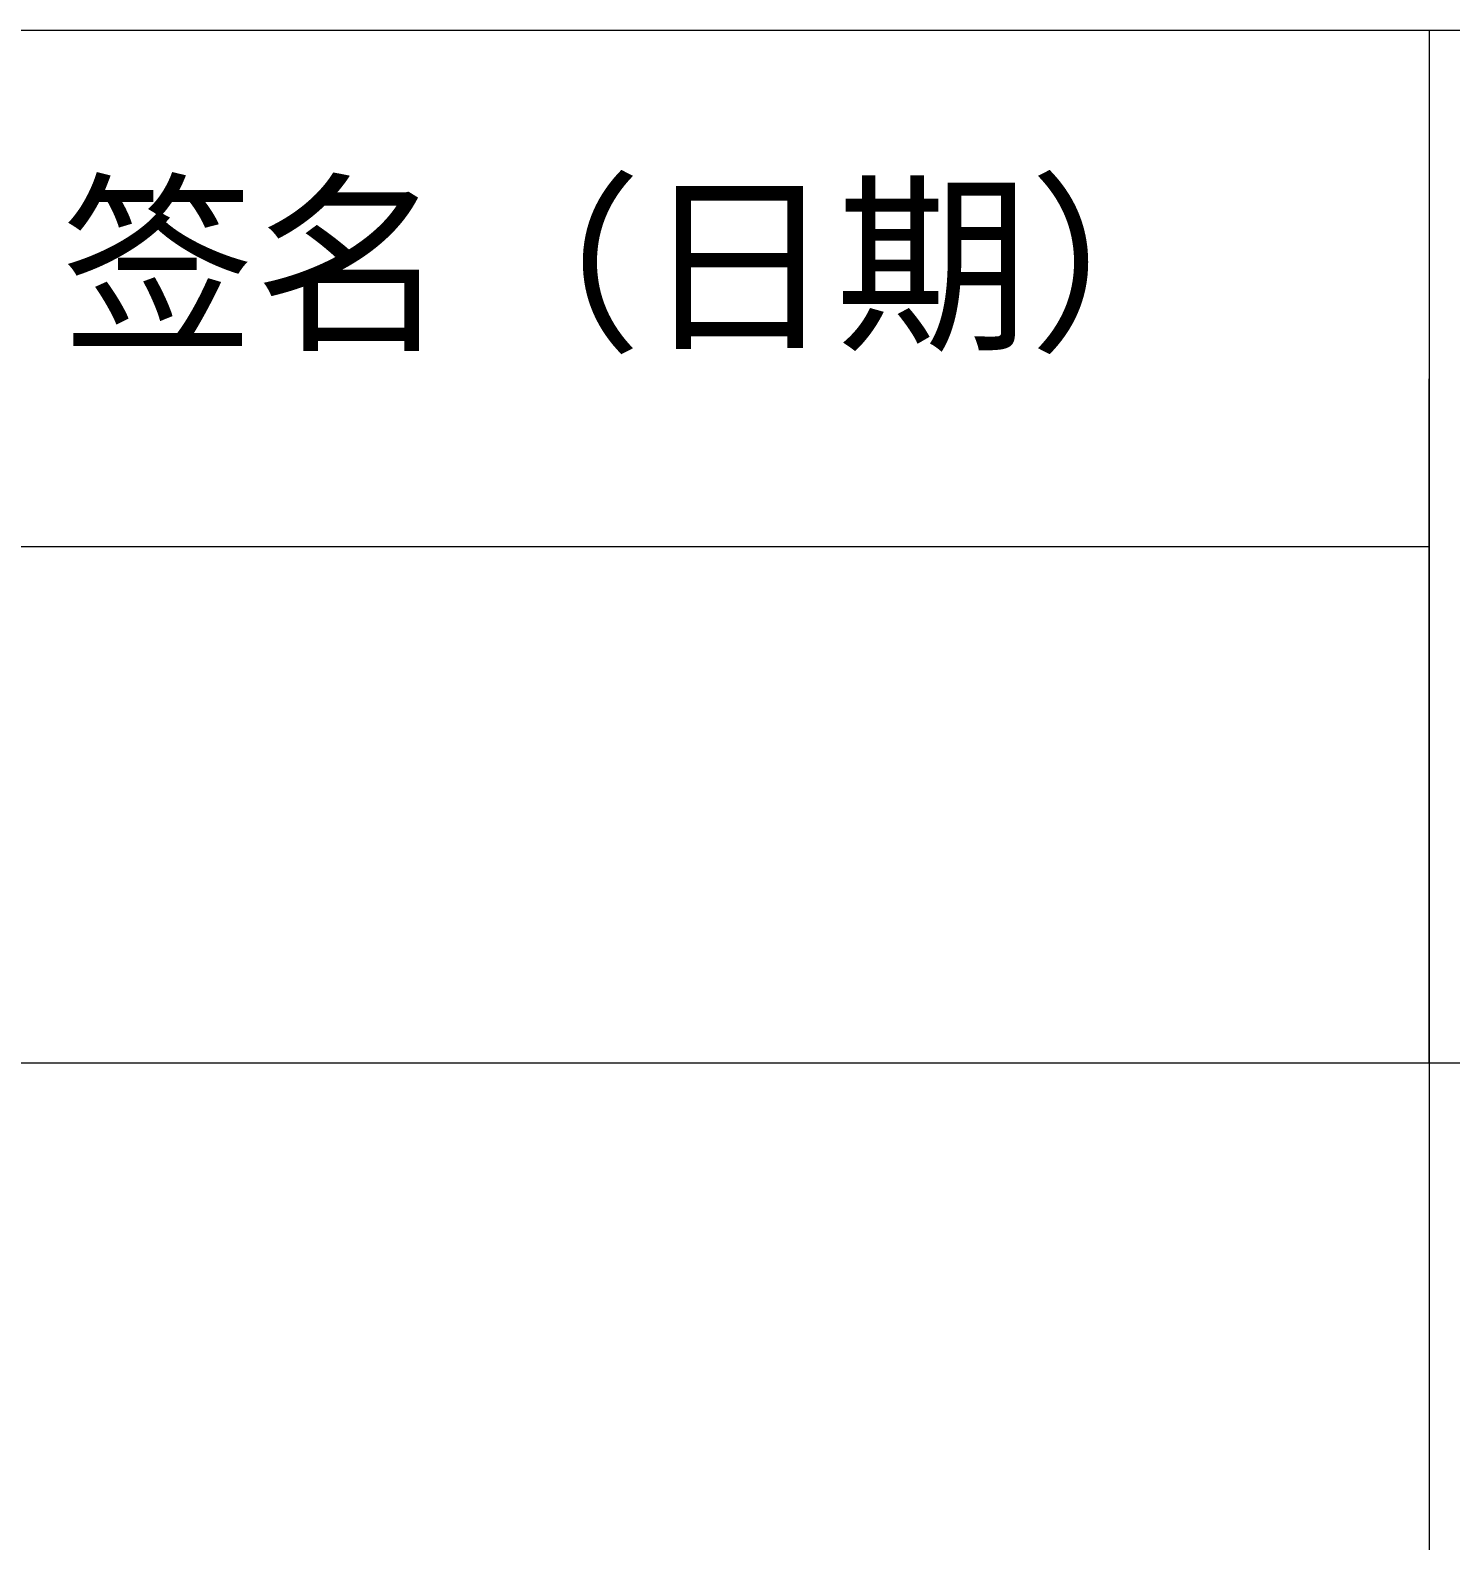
# Model space of a CAD drawing. Header units: millimetres. Extents: x 0 to 297, y 0 to 210.
# Drawn here: x 82.84 to 104.86, y 18.59 to 42 of the extents above; entities that cross this region are included whole.
import ezdxf

# ---------------------------------------------------------------- set-up
doc = ezdxf.new("R2010")
doc.units = ezdxf.units.MM
doc.header["$LTSCALE"] = 0.3
doc.layers.add('图框', color=7, linetype='Continuous', lineweight=35)
doc.styles.get("Standard").update_dxf_attribs({"font": 'arial.ttf'})

msp = doc.modelspace()

# ---------------------------------------------------------------- linework, layer by layer
at = {"layer": '图框', "color": 0, "lineweight": 9}
for p, q in [((10, 42), (128.528, 42)), ((10, 34), (104.523, 34))]:
    msp.add_line(p, q, dxfattribs=at)
at = {"layer": '图框', "lineweight": 9}
for p, q in [((104.523, 42), (104.523, 10)), ((104.523, 42), (104.523, 38)), ((104.523, 31.3), (104.523, 36.6)), ((104.523, 26), (104.523, 31.3)), ((104.523, 26), (104.523, 30)), ((104.523, 26), (104.523, 28.65)), ((104.523, 26), (104.523, 28.65)), ((10, 26), (128.528, 26))]:
    msp.add_line(p, q, dxfattribs=at)

# ---------------------------------------------------------------- texts
at = {"layer": '图框', "lineweight": 9, "insert": (83.321, 39.467), "char_height": 2.2, "width": 25.27091, "attachment_point": 1}
msp.add_mtext('{\\fSimSun|b0|i0|c134|p2;签名（日期）\\P }', dxfattribs=at)

doc.saveas('drawing.dxf')
